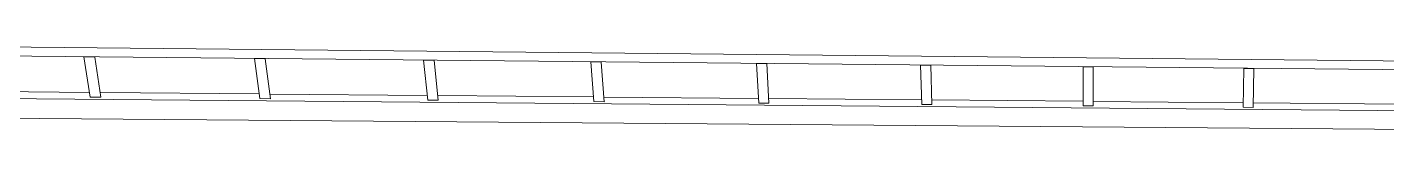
# Model space of a CAD drawing. Header units: inches. Extents: x 205 to 211, y -138 to -29.
# Drawn here: x 208.3253 to 208.6042, y -72.8889 to -72.8685 of the extents above; entities that cross this region are included whole.
import ezdxf

# ---------------------------------------------------------------- set-up
doc = ezdxf.new("R2010")
doc.units = ezdxf.units.IN
doc.header["$MEASUREMENT"] = 0
for name, color, linetype, lineweight in [('A-ROOF', 132, 'Continuous', 13), ('A-ROOF-OTLN', 132, 'Continuous', 9), ('A-WALL', 113, 'Continuous', 13), ('A-WALL-PATT', 111, 'Continuous', 13), ('S-BEAM', 12, 'Continuous', 9)]:
    doc.layers.add(name, color=color, linetype=linetype, lineweight=lineweight)

# ---------------------------------------------------------------- blocks, each defined once
blk = doc.blocks.new('FP_116-160')
at = {"layer": 'A-WALL-PATT', "lineweight": 9}
blk.add_line((71.37744, -72.88453), (71.91509, -72.88888), dxfattribs=at)

msp = doc.modelspace()

# ---------------------------------------------------------------- linework, layer by layer
at = {"layer": 'A-ROOF'}
for p, q in [((208.15656, -72.86851), (208.83911, -72.87544)), ((208.8391, -72.87716), (208.15666, -72.87041))]:
    msp.add_line(p, q, dxfattribs=at)
at = {"layer": 'A-ROOF-OTLN'}
for p, q in [((208.84176, -72.88525), (208.15954, -72.87934)), ((208.30534, -72.87922), (208.33811, -72.87951)), ((208.34044, -72.87953), (208.37292, -72.87982)), ((208.3752, -72.87984), (208.40738, -72.88012)), ((208.40962, -72.88014), (208.44151, -72.88043)), ((208.4437, -72.88045), (208.47531, -72.88073)), ((208.47745, -72.88075), (208.50878, -72.88102)), ((208.51088, -72.88104), (208.54192, -72.88132)), ((208.544, -72.88134), (208.57473, -72.88161)), ((208.57681, -72.88163), (208.60723, -72.8819))]:
    msp.add_line(p, q, dxfattribs=at)
at = {"layer": 'S-BEAM'}
for p, q in [((208.33698, -72.87223), (208.33827, -72.88048)), ((208.33918, -72.87225), (208.33698, -72.87223)), ((208.34045, -72.8805), (208.33918, -72.87225)), ((208.37198, -72.87258), (208.37305, -72.88078)), ((208.37416, -72.8726), (208.37198, -72.87258)), ((208.37521, -72.8808), (208.37416, -72.8726)), ((208.40663, -72.87292), (208.40749, -72.88108)), ((208.40879, -72.87294), (208.40663, -72.87292)), ((208.40963, -72.8811), (208.40879, -72.87294)), ((208.44095, -72.87326), (208.44159, -72.88138)), ((208.44308, -72.87328), (208.44095, -72.87326)), ((208.44371, -72.8814), (208.44308, -72.87328)), ((208.47492, -72.87359), (208.47537, -72.88167)), ((208.47704, -72.87361), (208.47492, -72.87359)), ((208.47747, -72.88169), (208.47704, -72.87361)), ((208.50857, -72.87393), (208.50882, -72.88197)), ((208.51067, -72.87395), (208.50857, -72.87393)), ((208.5109, -72.88198), (208.51067, -72.87395)), ((208.5419, -72.87426), (208.54194, -72.88225)), ((208.54397, -72.87428), (208.5419, -72.87426)), ((208.544, -72.88227), (208.54397, -72.87428)), ((208.5749, -72.87458), (208.57475, -72.88254)), ((208.57695, -72.8746), (208.5749, -72.87458)), ((208.5768, -72.88256), (208.57695, -72.8746)), ((208.33827, -72.88048), (208.34045, -72.8805)), ((208.34045, -72.8805), (208.34047, -72.88035)), ((208.37305, -72.88078), (208.37521, -72.8808)), ((208.37521, -72.8808), (208.37523, -72.88066)), ((208.40749, -72.88108), (208.40963, -72.8811)), ((208.40963, -72.8811), (208.40964, -72.88096)), ((208.44159, -72.88138), (208.44371, -72.8814)), ((208.44371, -72.8814), (208.44372, -72.88126)), ((208.47747, -72.88169), (208.47747, -72.88155)), ((208.47537, -72.88167), (208.47747, -72.88169)), ((208.50882, -72.88197), (208.5109, -72.88198)), ((208.5109, -72.88198), (208.51089, -72.88184)), ((208.54194, -72.88225), (208.54194, -72.88211)), ((208.54194, -72.88225), (208.544, -72.88227)), ((208.57475, -72.88254), (208.57475, -72.8824)), ((208.57475, -72.88254), (208.5768, -72.88256))]:
    msp.add_line(p, q, dxfattribs=at)

# ---------------------------------------------------------------- block references
at = {"layer": 'A-WALL', "lineweight": 9}
msp.add_blockref('FP_116-160', (136.91191, 0), dxfattribs=at)

doc.saveas('drawing.dxf')
